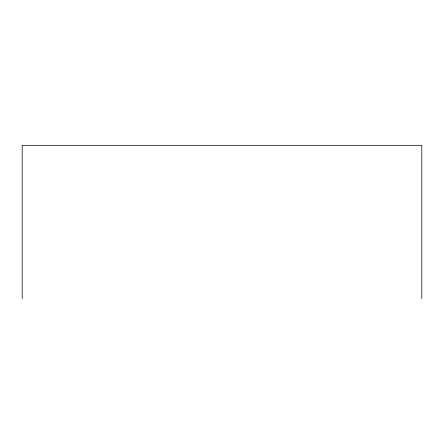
<?xml version="1.0" encoding="UTF-8"?>
<svg xmlns="http://www.w3.org/2000/svg" width="444" height="444" viewBox="0 0 444 444"><rect width="100%" height="100%" fill="white"/><g stroke="black" fill="none" stroke-linecap="round" stroke-linejoin="round"><path stroke-width="0.67" d="M421.8 298.679L421.8 145.321L22.2 145.321L22.2 298.679"/></g></svg>
